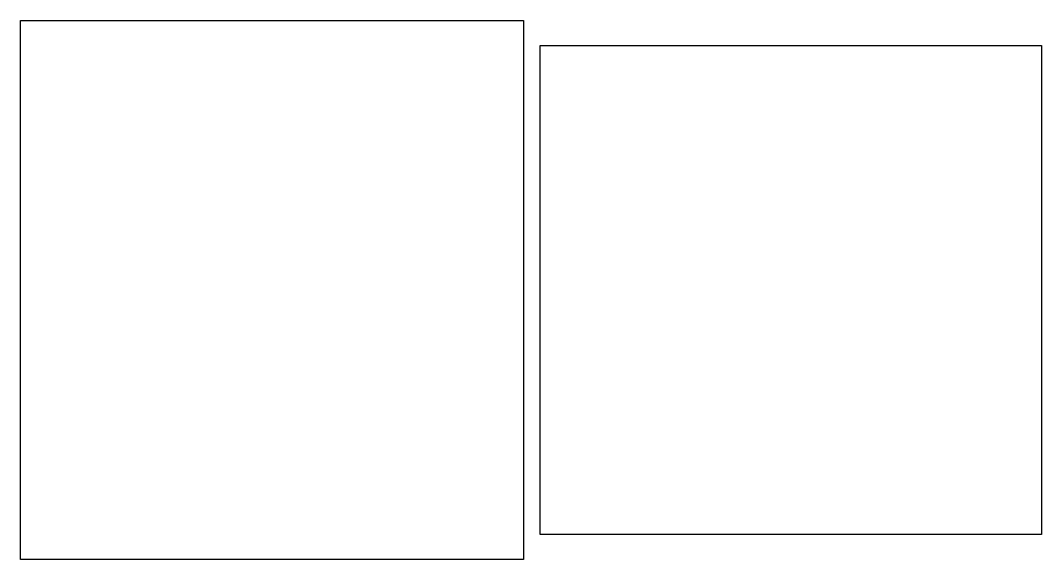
# Model space of a CAD drawing. Header units: inches. Extents: x 218 to 394, y 350 to 442.
import ezdxf

# ---------------------------------------------------------------- set-up
doc = ezdxf.new("R2010")
doc.units = ezdxf.units.IN
doc.header["$MEASUREMENT"] = 0
doc.layers.add('Layer 2\xa0Image', color=7, linetype='Continuous')
doc.layers.add('Layer 3\xa0Image', color=7, linetype='Continuous')
picture_1 = doc.add_image_def('image1.jpg', size_in_pixel=(361, 387))
picture_2 = doc.add_image_def('image2.jpg', size_in_pixel=(360, 351))

msp = doc.modelspace()

# ---------------------------------------------------------------- pictures from other files: only their frames are drawn
at = {"layer": 'Layer 2\xa0Image'}
image = msp.add_image(picture_1, insert=(218.04, 349.56), size_in_units=(86.64, 92.88), dxfattribs=at)
at = {"layer": 'Layer 3\xa0Image'}
image = msp.add_image(picture_2, insert=(307.56, 353.88), size_in_units=(86.4, 84.24), dxfattribs=at)

doc.saveas('drawing.dxf')
